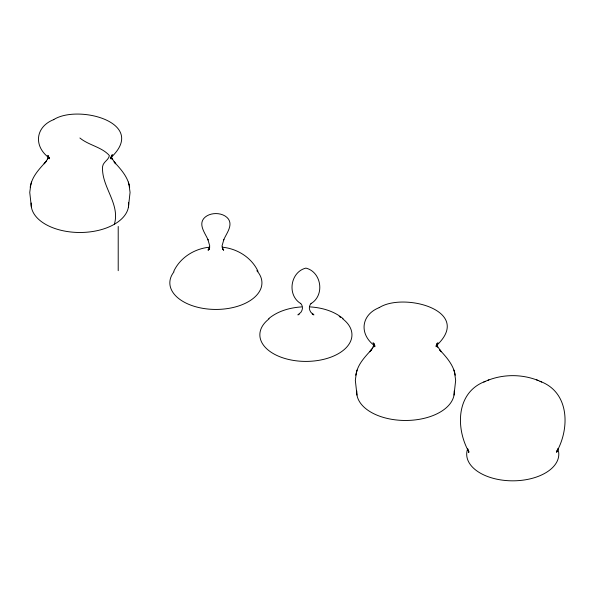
<?xml version="1.0" encoding="UTF-8"?>
<svg xmlns="http://www.w3.org/2000/svg" width="595" height="595" viewBox="0 0 595 595"><rect width="100%" height="100%" fill="white"/><g stroke="black" fill="none" stroke-linecap="round" stroke-linejoin="round"><path stroke-width="0.89" d="M111.525 157.177L111.592 155.288M437.109 345.159L437.161 343.895M114.381 224.248C120.443 203.527 101.157 186.711 102.593 166.518C103.113 161.855 108.9 159.943 109.383 155.548C101.752 146.935 88.752 145.344 79.909 138.003M30.769 184.844L29.75 192.416L31.386 207.105M356.36 372.82L355.334 380.391L356.978 395.08M437.184 343.263L437.028 345.055L437.288 343.828M48.366 156.024L47.474 159.192M373.958 343.999L373.058 347.168M128.423 207.105L130.06 192.416L129.041 184.844M454.015 395.08L455.651 380.391L454.632 372.82M111.444 157.08L111.704 155.853M30.881 184.413C32.985 175.384 39.798 168.534 45.741 161.833L44.119 163.818L46.536 160.702M356.472 372.388C358.569 363.359 365.382 356.509 371.332 349.808L369.703 351.794L372.12 348.677M30.159 187.217L31.483 182.077M111.83 155.236L110.603 158.798L112.381 154.722L110.395 158.069C149.018 122.771 77.945 103.932 53.609 119.677M355.75 375.192L357.067 370.053M437.422 343.211L436.195 346.773L437.965 342.698M556.741 452.364L557.389 449.85M557.664 449.456L556.57 451.977C569.973 428.4 569.579 392.06 539.992 381.306M173.755 271.335C180.255 257.419 194.691 248.524 209.767 247.17M45.339 162.628L48.589 157.385M370.923 350.604L374.181 345.36M437.176 344.52L435.986 346.045C474.609 310.746 403.529 291.907 379.193 307.66M268.717 318.63C277.902 310.977 289.951 307.645 301.702 306.901M53.848 119.558C35.179 126.802 33.298 146.526 49.415 158.069L47.697 155.332M379.439 307.533C360.763 314.777 358.889 334.502 375.006 346.045L373.809 344.52M209.447 249.186L208.042 249.997L209.135 249.164L208.183 249.989L209.195 248.844L208.629 249.64L209.745 245.943L207.908 239.54L208.101 239.986C205.602 233.857 198.373 225.319 203.706 218.588C206.636 215.07 211.418 213.583 215.888 213.575C220.567 213.575 225.624 215.241 228.495 219.116C233.009 225.981 226.078 233.887 223.668 239.986L223.861 239.54L222.024 245.943L223.147 249.64L222.575 248.844L223.586 249.989L222.634 249.164L223.735 249.997L222.448 249.32M485.498 381.306C455.911 392.06 455.517 428.4 468.92 451.977L467.826 449.456M487.387 380.503C504.627 373.541 524.879 374.084 541.703 382.042M208.391 249.714L209.321 249.32M299.181 314.19L297.902 314.904L300.981 312.234C303.1 308.946 303.004 305.815 300.512 303.286L300.758 303.584C286.693 295.083 290.449 271.833 305.904 268.107C321.352 271.833 325.115 295.083 311.044 303.584L311.289 303.286C308.805 305.815 308.701 308.946 310.821 312.234L313.9 314.904L312.1 313.758L313.572 314.599L312.62 314.19M483.787 382.042L488.889 379.855M310.099 306.901C320.519 307.563 331.065 310.233 339.797 316.146M222.009 247.17C237.085 248.524 251.514 257.419 258.022 271.335M536.608 379.855L538.103 380.503M340.474 316.6L343.084 318.63M312.68 314.13L313.193 314.532M373.02 342.698L374.791 346.773L373.571 343.211M48.225 156.544L49.206 158.798L48.44 157.035M455.235 375.192C453.591 365.003 446.391 357.104 439.66 349.808L441.282 351.794L436.804 345.36L437.645 347.168L437.035 343.999M129.65 187.217C128.007 177.027 120.807 169.121 114.069 161.833L115.698 163.818L111.22 157.385L112.061 159.192L111.444 156.024M468.369 450.898L468.748 452.364L468.101 449.85M453.918 370.053L454.521 372.388M128.334 182.077L128.929 184.413M373.697 343.828L373.958 345.055L373.801 343.263M373.824 343.895L373.876 345.159M48.24 155.92L48.284 157.177M118.212 226.464L118.212 270.688M128.535 202.337A48.753 28.151 0 0 1 80.489 232.489A48.753 28.151 0 0 1 31.208 203.007M256.809 270.673A46.046 26.582 0 0 1 216.982 309.43A46.046 26.582 0 0 1 174 271.811M342.765 318.89A46.046 26.582 0 0 1 336.874 354.494A46.046 26.582 0 0 1 274.927 354.494A46.046 26.582 0 0 1 269.044 318.89M339.224 316.481A46.046 26.582 0 0 1 340.697 317.418M557.738 448.593A46.046 26.582 0 0 1 512.749 480.827A46.046 26.582 0 0 1 467.752 448.593M454.193 390.982A48.753 28.151 0 0 1 405.493 420.472A48.753 28.151 0 0 1 356.792 390.982"/></g></svg>
